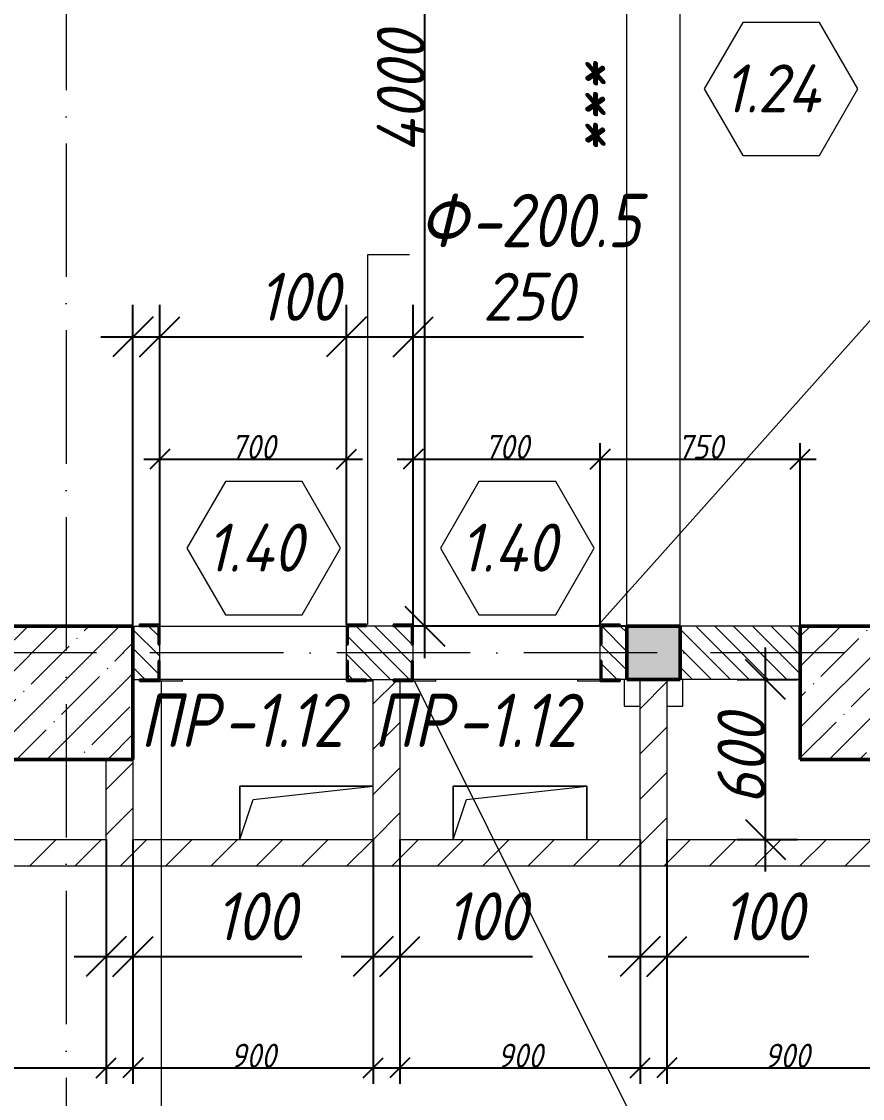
# Model space of a CAD drawing. Header units: millimetres. Extents: x -356862 to 418287, y 0 to 839748.
# Drawn here: x -148218 to -145068, y 606127 to 610162 of the extents above; entities that cross this region are included whole.
import ezdxf

# ---------------------------------------------------------------- set-up
doc = ezdxf.new("R2010")
doc.units = ezdxf.units.MM
for name, pattern in [('200_ШТРИХ__ш1_п0_6_', [160, 100, -60]), ('200_ШТРИХ__ш1_п0_6__2_', [160, 100, -60]), ('50_200_ШТРИХ_1Т_ш5_п1_п1_', [700, 500, -100, 0, -100])]:
    doc.linetypes.add(name, pattern=pattern)
for name, color, linetype, lineweight in [('0-1', 7, 'Continuous', 5), ('A-____-____-DIMS', 7, 'Continuous', 9), ('A-DOOR-____-IDEN', 7, 'Continuous', 9), ('A-DOOR-____-OTLN', 7, 'Continuous', 9), ('A-FLOR-____-OTLN', 7, 'Continuous', 9), ('A-GENM-____-IDEN', 7, 'Continuous', 9), ('A-GENM-____-MCUT', 7, 'Continuous', 25), ('A-GENM-____-OTLN', 7, 'Continuous', 9), ('A-GENM-____-OTLN-1', 7, 'Continuous', 25), ('S-COLS-____-MCUT', 7, 'Continuous', 50), ('S-COLS-____-OTLN', 7, 'Continuous', 9), ('S-GRID-____-OTLN-1', 7, '50_200_ШТРИХ_1Т_ш5_п1_п1_', 9)]:
    doc.layers.add(name, color=color, linetype=linetype, lineweight=lineweight)
for name, color, linetype, lineweight, true_color in [('A-DETL-____-MBND', 7, '200_ШТРИХ__ш1_п0_6_', 9, 0x000000), ('A-DETL-____-MBND-1', 7, '200_ШТРИХ__ш1_п0_6__2_', 9, 0x000000), ('A-DOOR-____-OTLN-1', 7, 'Continuous', 9, 0xffffff), ('A-GENM-____-OTLN-2', 7, 'Continuous', 9, 0xf3e072), ('A-WALL-____-MCUT-4', 7, 'Continuous', 13, 0x000000), ('A-WALL-____-MCUT-5', 7, 'Continuous', 13, 0x000000), ('A-WALL-____-PATT-3', 9, 'Continuous', 9, 0x808080), ('A-WALL-____-PATT-5', 7, 'Continuous', 9, 0x000000), ('A-WALL-FNSH-MCUT-2', 7, 'Continuous', 13, 0x000000), ('I-WALL-____-OTLN-1', 7, 'Continuous', 9, 0x000000), ('S-COLS-____-MCUT-1', 7, 'Continuous', 50, 0x000000), ('S-COLS-____-OTLN-1', 7, 'Continuous', 9, 0x000000)]:
    doc.layers.add(name, color=color, linetype=linetype, lineweight=lineweight, true_color=true_color)
doc.layers.get('0-1').off()
doc.styles.add('ISOCPEUR_I_10', font='isocpeui.ttf', dxfattribs={"width": 0.9, "height": 180})
doc.styles.add('ISOCPEUR_I_14', font='isocpeui.ttf', dxfattribs={"width": 0.9, "height": 180})
doc.styles.add('ISOCPEUR_I_2', font='isocpeui.ttf', dxfattribs={"width": 0.85, "height": 2.3})
doc.styles.add('ISOCPEUR_I_7', font='isocpeui.ttf', dxfattribs={"width": 0.9, "height": 90})
doc.dimstyles.new('ISO-1_8_0_9К_СРЕДНИЙ_Кладочные_2', dxfattribs={"dimscale": 304.8, "dimtxt": 89.638306, "dimasz": 0.246063, "dimexe": 0.19685, "dimexo": 0, "dimgap": 0, "dimtad": 1, "dimdec": 3, "dimrnd": 0.001, "dimdsep": 46, "dimtxsty": 'ISOCPEUR_I_7', "dimblk1": 'OBLIQUE', "dimblk2": 'OBLIQUE', "dimsah": 1, "dimcen": 0.09, "dimdle": 0.19685, "dimazin": 0, "dimtfac": 1, "dimtdec": 4, "dimtix": 1, "dimtmove": 1, "dimatfit": 3, "dimfxl": 1, "dimtvp": 1, "dimtolj": 1, "dimtzin": 0, "dimarcsym": 2})
doc.dimstyles.new('ISO-1_8_0_9К_СРЕДНИЙ_Кладочные_3', dxfattribs={"dimscale": 304.8, "dimtxt": 179.276612, "dimasz": 0.492126, "dimexe": 0.393701, "dimexo": 0, "dimgap": 0, "dimtad": 1, "dimdec": 3, "dimrnd": 0.001, "dimdsep": 46, "dimtxsty": 'ISOCPEUR_I_10', "dimblk1": 'OBLIQUE', "dimblk2": 'OBLIQUE', "dimsah": 1, "dimcen": 0.09, "dimdle": 0.393701, "dimazin": 0, "dimtfac": 1, "dimtdec": 4, "dimtix": 1, "dimtmove": 0, "dimatfit": 3, "dimfxl": 1, "dimtvp": 1, "dimtolj": 1, "dimtzin": 0, "dimarcsym": 2})
doc.dimstyles.new('ISO-1_8_0_9К_СРЕДНИЙ_Кладочные_8', dxfattribs={"dimscale": 304.8, "dimtxt": 179.276612, "dimasz": 0.492126, "dimexe": 0.393701, "dimexo": 0, "dimgap": 0, "dimtad": 1, "dimdec": 3, "dimrnd": 0.001, "dimdsep": 46, "dimtxsty": 'ISOCPEUR_I_14', "dimblk1": 'OBLIQUE', "dimblk2": 'OBLIQUE', "dimsah": 1, "dimcen": 0.09, "dimdle": 0.393701, "dimazin": 0, "dimtfac": 1, "dimtdec": 4, "dimtix": 1, "dimtmove": 0, "dimatfit": 3, "dimfxl": 1, "dimtvp": 1, "dimtolj": 1, "dimtzin": 0, "dimarcsym": 2})
pattern_1 = [(45, (-175000.74, 544716.51), (-84.85281, 84.85281), [])]

# ---------------------------------------------------------------- blocks, each defined once
blk = doc.blocks.new('Перемычка над витражем_2025_02_04_ifc-1-АР1_Кладочный план 1 этажа в осях 1-64_Ю-ЯЯ')
at = {"layer": 'A-DETL-____-MBND-1'}
for p, q in [((29040, 62981), (29040, 62881)), ((29260, 62881), (29260, 62981)), ((29040, 62881), (29100, 62881)), ((29200, 62881), (29260, 62881))]:
    blk.add_line(p, q, dxfattribs=at)
blk = doc.blocks.new('BSC_Колонна _Прямоугольная - 500х500-V26-АР1_Кладочный план 1 этажа в осях 1-64_Ю-ЯЯ')
at = {"layer": 'S-COLS-____-OTLN'}
h = blk.add_hatch(dxfattribs=at)
h.set_pattern_fill('FP_25', color=256, style=0, pattern_type=2)
h.set_pattern_definition([(45, (-26950, -62931.04), (-114.04925, 114.04925), []), (45, (-26835.95, -62931.04), (-114.04925, 114.04925), [201.613, -40.323, 3.353, -36.97])])
h.paths.add_polyline_path([(-250, -250), (250, -250), (250, 250), (-250, 250)], flags=0)
at = {"layer": 'S-COLS-____-MCUT'}
for p, q in [((250, 250), (-250, 250)), ((-250, 250), (-250, -250)), ((250, -250), (250, 250)), ((-250, -250), (250, -250))]:
    blk.add_line(p, q, dxfattribs=at)
blk = doc.blocks.new('BSC_Колонна _Прямоугольная - 500х500-V62-АР1_Кладочный план 1 этажа в осях 1-64_Ю-ЯЯ')
at = {"layer": 'S-COLS-____-OTLN'}
h = blk.add_hatch(dxfattribs=at)
h.set_pattern_fill('FP_62', color=256, style=0, pattern_type=2)
h.set_pattern_definition([(45, (-29950, -62931.04), (-114.04925, 114.04925), []), (45, (-29835.95, -62931.04), (-114.04925, 114.04925), [201.613, -40.323, 3.353, -36.97])])
h.paths.add_polyline_path([(-250, -250), (250, -250), (250, 250), (-250, 250)], flags=0)
at = {"layer": 'S-COLS-____-MCUT'}
for p, q in [((250, 250), (-250, 250)), ((-250, 250), (-250, -250)), ((250, -250), (250, 250)), ((-250, -250), (250, -250))]:
    blk.add_line(p, q, dxfattribs=at)
blk = doc.blocks.new('Фахверк_СКБ_Уголок - 200_4010_1-27904896-АР1_Кладочный план 1 этажа в осях 1-64_Ю-ЯЯ')
at = {"layer": 'A-GENM-____-MCUT'}
for p, q in [((200, 156), (125, 156)), ((125, 156), (125, 81)), ((131, 81), (131, 150)), ((131, 150), (200, 150)), ((200, 150), (200, 156)), ((125, 81), (131, 81)), ((131, 19), (125, 19)), ((125, 19), (125, -56)), ((131, -50), (131, 19)), ((125, -56), (200, -56)), ((200, -50), (131, -50)), ((200, -56), (200, -50))]:
    blk.add_line(p, q, dxfattribs=at)
blk = doc.blocks.new('Фахверк_СКБ_Уголок - 200_4010-27904286-АР1_Кладочный план 1 этажа в осях 1-64_Ю-ЯЯ')
at = {"layer": 'A-GENM-____-MCUT'}
for p, q in [((200, 156), (125, 156)), ((125, 156), (125, 81)), ((131, 81), (131, 150)), ((131, 150), (200, 150)), ((200, 150), (200, 156)), ((125, 81), (131, 81)), ((131, 19), (125, 19)), ((125, 19), (125, -56)), ((131, -50), (131, 19)), ((125, -56), (200, -56)), ((200, -50), (131, -50)), ((200, -56), (200, -50))]:
    blk.add_line(p, q, dxfattribs=at)
blk = doc.blocks.new('Фахверк_Влож_Полоса нижняя - Полоса_Фахверка-28912645-АР1_Кладочный план 1 этажа в осях 1-64_Ю-ЯЯ')
at = {"layer": 'A-DETL-____-MBND'}
for q in [(75, -50), (160, -44)]:
    blk.add_line((160, -50), q, dxfattribs=at)
blk = doc.blocks.new('Фахверк_Влож_Полоса нижняя - Полоса_Фахверка-28907683-АР1_Кладочный план 1 этажа в осях 1-64_Ю-ЯЯ')
at = {"layer": 'A-DETL-____-MBND'}
blk.add_line((100, -50), (75, -50), dxfattribs=at)
blk = doc.blocks.new('AR_Отверстие прямоугольное _в плите_ - AR_Отверстие прямоугольное _в плите_-30229432-АР1_Кладочный план 1 этажа в осях 1-64_Ю-ЯЯ')
at = {"layer": 'A-GENM-____-OTLN'}
for p, q in [((250, 100), (-250, 100)), ((-250, 100), (-250, -100)), ((-200, 50), (250, 100)), ((-250, -100), (-200, 50))]:
    blk.add_line(p, q, dxfattribs=at)
blk = doc.blocks.new('AR_Отверстие прямоугольное _в плите_ - AR_Отверстие прямоугольное _в плите_-V187-АР1_Кладочный план 1 этажа в осях 1-64_Ю-ЯЯ')
at = {"layer": 'A-GENM-____-OTLN'}
for p, q in [((250, 100), (-250, 100)), ((-250, 100), (-250, -100)), ((-200, 50), (250, 100)), ((250, -100), (250, 100)), ((-250, -100), (-200, 50))]:
    blk.add_line(p, q, dxfattribs=at)
blk = doc.blocks.new('BSC_Колонна _Прямоугольная1 - 200х200 _металл_-35201515-АР1_Кладочный план 1 этажа в осях 1-64_Ю-ЯЯ')
at = {"layer": 'S-COLS-____-OTLN-1'}
blk.add_hatch(color=256, dxfattribs=at).paths.add_polyline_path([(100, 100), (-100, 100), (-100, -100), (100, -100)], flags=0)
at = {"layer": 'S-COLS-____-MCUT-1'}
for p, q in [((100, 100), (-100, 100)), ((-100, 100), (-100, -100)), ((100, -100), (100, 100)), ((-100, -100), (100, -100))]:
    blk.add_line(p, q, dxfattribs=at)
blk = doc.blocks.new('Фахверк_Влож_Полоса нижняя - Полоса_Фахверка-V184-АР1_Кладочный план 1 этажа в осях 1-64_Ю-ЯЯ')
at = {"layer": 'A-DETL-____-MBND'}
for p in [(75, 50), (160, 44)]:
    blk.add_line(p, (160, 50), dxfattribs=at)
blk = doc.blocks.new('Проем_Дверь_Прямоугольный - 4000х2800h_витражные проемы-35291955-АР1_Кладочный план 1 этажа в осях 1-64_Ю-ЯЯ')
at = {"layer": 'A-DOOR-____-OTLN-1'}
for p, q in [((2000, 100), (-2000, 100)), ((2000, -100), (-2000, -100))]:
    blk.add_line(p, q, dxfattribs=at)
blk = doc.blocks.new('_Oblique')
at = {"color": 0, "linetype": 'ByBlock', "lineweight": -2}
blk.add_line((-0.5, -0.5), (0.5, 0.5), dxfattribs=at)
blk = doc.blocks.new('*D12209')
at = {"layer": 'A-____-____-DIMS', "color": 0, "lineweight": -2, "transparency": 16777216}
for p, q in [((-147800.7, 607897.6), (-147800.7, 609101.2)), ((-147700.7, 607903.6), (-147700.7, 609101.2)), ((-147920.7, 608981.2), (-147700.7, 608981.2)), ((-147700.7, 608981.2), (-147006.6, 608981.2))]:
    blk.add_line(p, q, dxfattribs=at)
at = {"layer": 'Defpoints', "color": 0, "transparency": 16777216}
for p in [(-147700.7, 608981.2), (-147800.7, 607897.6), (-147700.7, 607903.6)]:
    blk.add_point(p, dxfattribs=at)
at = {"layer": 'A-____-____-DIMS', "color": 0, "lineweight": -2, "transparency": 16777216, "xscale": 150, "yscale": 150, "zscale": 150, "rotation": 180}
blk.add_blockref('_Oblique', (-147800.7, 608981.2), dxfattribs=at)
at = {"layer": 'A-____-____-DIMS', "color": 0, "lineweight": -2, "transparency": 16777216, "xscale": 150, "yscale": 150, "zscale": 150}
blk.add_blockref('_Oblique', (-147700.7, 608981.2), dxfattribs=at)
at = {"layer": 'A-____-____-DIMS', "color": 0, "transparency": 16777216, "insert": (-147331, 609221.2), "char_height": 180, "width": 368.207, "attachment_point": 1, "line_spacing_factor": 1.149209, "style": 'ISOCPEUR_I_10'}
blk.add_mtext('\\A1;100', dxfattribs=at)
blk = doc.blocks.new('*D12210')
at = {"layer": 'A-____-____-DIMS', "color": 0, "lineweight": -2, "transparency": 16777216}
for p, q in [((-147700.7, 607903.6), (-147700.7, 608583.2)), ((-147000.7, 607903.6), (-147000.7, 608583.2)), ((-147760.7, 608523.2), (-146940.7, 608523.2))]:
    blk.add_line(p, q, dxfattribs=at)
at = {"layer": 'Defpoints', "color": 0, "transparency": 16777216}
for p in [(-147000.7, 608523.2), (-147700.7, 607903.6), (-147000.7, 607903.6)]:
    blk.add_point(p, dxfattribs=at)
at = {"layer": 'A-____-____-DIMS', "color": 0, "lineweight": -2, "transparency": 16777216, "xscale": 75, "yscale": 75, "zscale": 75, "rotation": 180}
blk.add_blockref('_Oblique', (-147700.7, 608523.2), dxfattribs=at)
at = {"layer": 'A-____-____-DIMS', "color": 0, "lineweight": -2, "transparency": 16777216, "xscale": 75, "yscale": 75, "zscale": 75}
blk.add_blockref('_Oblique', (-147000.7, 608523.2), dxfattribs=at)
at = {"layer": 'A-____-____-DIMS', "color": 0, "transparency": 16777216, "insert": (-147350.7, 608568.8), "char_height": 90, "width": 409.578, "attachment_point": 5, "style": 'ISOCPEUR_I_7'}
blk.add_mtext('\\A1;700', dxfattribs=at)
blk = doc.blocks.new('*D12211')
at = {"layer": 'A-____-____-DIMS', "color": 0, "lineweight": -2, "transparency": 16777216}
for p, q in [((-147000.7, 607903.6), (-147000.7, 609101.2)), ((-146750.7, 607903.6), (-146750.7, 609101.2)), ((-147120.7, 608981.2), (-146750.7, 608981.2)), ((-146750.7, 608981.2), (-146113.1, 608981.2))]:
    blk.add_line(p, q, dxfattribs=at)
at = {"layer": 'Defpoints', "color": 0, "transparency": 16777216}
for p in [(-146750.7, 608981.2), (-147000.7, 607903.6), (-146750.7, 607903.6)]:
    blk.add_point(p, dxfattribs=at)
at = {"layer": 'A-____-____-DIMS', "color": 0, "lineweight": -2, "transparency": 16777216, "xscale": 150, "yscale": 150, "zscale": 150, "rotation": 180}
blk.add_blockref('_Oblique', (-147000.7, 608981.2), dxfattribs=at)
at = {"layer": 'A-____-____-DIMS', "color": 0, "lineweight": -2, "transparency": 16777216, "xscale": 150, "yscale": 150, "zscale": 150}
blk.add_blockref('_Oblique', (-146750.7, 608981.2), dxfattribs=at)
at = {"layer": 'A-____-____-DIMS', "color": 0, "transparency": 16777216, "insert": (-146490, 609221.2), "char_height": 180, "width": 409.578, "attachment_point": 1, "line_spacing_factor": 1.149209, "style": 'ISOCPEUR_I_10'}
blk.add_mtext('\\A1;250', dxfattribs=at)
blk = doc.blocks.new('*D12212')
at = {"layer": 'A-____-____-DIMS', "color": 0, "lineweight": -2, "transparency": 16777216}
for p, q in [((-146750.7, 607903.6), (-146750.7, 608583.2)), ((-146050.7, 607906.6), (-146050.7, 608583.2)), ((-146810.7, 608523.2), (-145990.7, 608523.2))]:
    blk.add_line(p, q, dxfattribs=at)
at = {"layer": 'Defpoints', "color": 0, "transparency": 16777216}
for p in [(-146050.7, 608523.2), (-146050.7, 607906.6), (-146750.7, 607903.6)]:
    blk.add_point(p, dxfattribs=at)
at = {"layer": 'A-____-____-DIMS', "color": 0, "lineweight": -2, "transparency": 16777216, "xscale": 75, "yscale": 75, "zscale": 75, "rotation": 180}
blk.add_blockref('_Oblique', (-146750.7, 608523.2), dxfattribs=at)
at = {"layer": 'A-____-____-DIMS', "color": 0, "lineweight": -2, "transparency": 16777216, "xscale": 75, "yscale": 75, "zscale": 75}
blk.add_blockref('_Oblique', (-146050.7, 608523.2), dxfattribs=at)
at = {"layer": 'A-____-____-DIMS', "color": 0, "transparency": 16777216, "insert": (-146400.7, 608568.8), "char_height": 90, "width": 409.578, "attachment_point": 5, "style": 'ISOCPEUR_I_7'}
blk.add_mtext('\\A1;700', dxfattribs=at)
blk = doc.blocks.new('*D12213')
at = {"layer": 'A-____-____-DIMS', "color": 0, "lineweight": -2, "transparency": 16777216}
for p, q in [((-146050.7, 607906.6), (-146050.7, 608583.2)), ((-145300.7, 607897.6), (-145300.7, 608583.2)), ((-146110.7, 608523.2), (-145240.7, 608523.2))]:
    blk.add_line(p, q, dxfattribs=at)
at = {"layer": 'Defpoints', "color": 0, "transparency": 16777216}
for p in [(-145300.7, 608523.2), (-146050.7, 607906.6), (-145300.7, 607897.6)]:
    blk.add_point(p, dxfattribs=at)
at = {"layer": 'A-____-____-DIMS', "color": 0, "lineweight": -2, "transparency": 16777216, "xscale": 75, "yscale": 75, "zscale": 75, "rotation": 180}
blk.add_blockref('_Oblique', (-146050.7, 608523.2), dxfattribs=at)
at = {"layer": 'A-____-____-DIMS', "color": 0, "lineweight": -2, "transparency": 16777216, "xscale": 75, "yscale": 75, "zscale": 75}
blk.add_blockref('_Oblique', (-145300.7, 608523.2), dxfattribs=at)
at = {"layer": 'A-____-____-DIMS', "color": 0, "transparency": 16777216, "insert": (-145675.7, 608568.8), "char_height": 90, "width": 409.578, "attachment_point": 5, "style": 'ISOCPEUR_I_7'}
blk.add_mtext('\\A1;750', dxfattribs=at)
blk = doc.blocks.new('*D12380')
at = {"layer": 'A-____-____-DIMS', "color": 0, "lineweight": -2, "transparency": 16777216}
for p, q in [((-149150.7, 607097.6), (-149150.7, 606182.7)), ((-147900.7, 607097.6), (-147900.7, 606182.7)), ((-149210.7, 606242.7), (-147840.7, 606242.7))]:
    blk.add_line(p, q, dxfattribs=at)
at = {"layer": 'Defpoints', "color": 0, "transparency": 16777216}
for p in [(-149150.7, 607097.6), (-147900.7, 607097.6), (-147900.7, 606242.7)]:
    blk.add_point(p, dxfattribs=at)
at = {"layer": 'A-____-____-DIMS', "color": 0, "lineweight": -2, "transparency": 16777216, "xscale": 75, "yscale": 75, "zscale": 75, "rotation": 180}
blk.add_blockref('_Oblique', (-149150.7, 606242.7), dxfattribs=at)
at = {"layer": 'A-____-____-DIMS', "color": 0, "lineweight": -2, "transparency": 16777216, "xscale": 75, "yscale": 75, "zscale": 75}
blk.add_blockref('_Oblique', (-147900.7, 606242.7), dxfattribs=at)
at = {"layer": 'A-____-____-DIMS', "color": 0, "transparency": 16777216, "insert": (-148525.7, 606287.7), "char_height": 90, "width": 504.733, "attachment_point": 5, "style": 'ISOCPEUR_I_7'}
blk.add_mtext('\\A1;1250', dxfattribs=at)
blk = doc.blocks.new('*D12381')
at = {"layer": 'A-____-____-DIMS', "color": 0, "lineweight": -2, "transparency": 16777216}
for p, q in [((-147900.7, 607097.6), (-147900.7, 606539.8)), ((-147800.7, 607097.6), (-147800.7, 606539.8)), ((-148020.7, 606659.8), (-147800.7, 606659.8)), ((-147800.7, 606659.8), (-147168.3, 606659.8))]:
    blk.add_line(p, q, dxfattribs=at)
at = {"layer": 'Defpoints', "color": 0, "transparency": 16777216}
for p in [(-147900.7, 607097.6), (-147800.7, 607097.6), (-147800.7, 606659.8)]:
    blk.add_point(p, dxfattribs=at)
at = {"layer": 'A-____-____-DIMS', "color": 0, "lineweight": -2, "transparency": 16777216, "xscale": 150, "yscale": 150, "zscale": 150, "rotation": 180}
blk.add_blockref('_Oblique', (-147900.7, 606659.8), dxfattribs=at)
at = {"layer": 'A-____-____-DIMS', "color": 0, "lineweight": -2, "transparency": 16777216, "xscale": 150, "yscale": 150, "zscale": 150}
blk.add_blockref('_Oblique', (-147800.7, 606659.8), dxfattribs=at)
at = {"layer": 'A-____-____-DIMS', "color": 0, "transparency": 16777216, "insert": (-147492.7, 606899.8), "char_height": 180, "width": 368.207, "attachment_point": 1, "line_spacing_factor": 1.149209, "style": 'ISOCPEUR_I_10'}
blk.add_mtext('\\A1;100', dxfattribs=at)
blk = doc.blocks.new('*D12382')
at = {"layer": 'A-____-____-DIMS', "color": 0, "lineweight": -2, "transparency": 16777216}
for p, q in [((-147800.7, 607097.6), (-147800.7, 606182.7)), ((-146900.7, 607097.6), (-146900.7, 606182.7)), ((-147860.7, 606242.7), (-146840.7, 606242.7))]:
    blk.add_line(p, q, dxfattribs=at)
at = {"layer": 'Defpoints', "color": 0, "transparency": 16777216}
for p in [(-147800.7, 607097.6), (-146900.7, 607097.6), (-146900.7, 606242.7)]:
    blk.add_point(p, dxfattribs=at)
at = {"layer": 'A-____-____-DIMS', "color": 0, "lineweight": -2, "transparency": 16777216, "xscale": 75, "yscale": 75, "zscale": 75, "rotation": 180}
blk.add_blockref('_Oblique', (-147800.7, 606242.7), dxfattribs=at)
at = {"layer": 'A-____-____-DIMS', "color": 0, "lineweight": -2, "transparency": 16777216, "xscale": 75, "yscale": 75, "zscale": 75}
blk.add_blockref('_Oblique', (-146900.7, 606242.7), dxfattribs=at)
at = {"layer": 'A-____-____-DIMS', "color": 0, "transparency": 16777216, "insert": (-147350.7, 606287.7), "char_height": 90, "width": 409.578, "attachment_point": 5, "style": 'ISOCPEUR_I_7'}
blk.add_mtext('\\A1;900', dxfattribs=at)
blk = doc.blocks.new('*D12383')
at = {"layer": 'A-____-____-DIMS', "color": 0, "lineweight": -2, "transparency": 16777216}
for p, q in [((-146900.7, 607097.6), (-146900.7, 606539.8)), ((-146800.7, 607097.6), (-146800.7, 606539.8)), ((-147020.7, 606659.8), (-146800.7, 606659.8)), ((-146800.7, 606659.8), (-146303.8, 606659.8))]:
    blk.add_line(p, q, dxfattribs=at)
at = {"layer": 'Defpoints', "color": 0, "transparency": 16777216}
for p in [(-146900.7, 607097.6), (-146800.7, 607097.6), (-146800.7, 606659.8)]:
    blk.add_point(p, dxfattribs=at)
at = {"layer": 'A-____-____-DIMS', "color": 0, "lineweight": -2, "transparency": 16777216, "xscale": 150, "yscale": 150, "zscale": 150, "rotation": 180}
blk.add_blockref('_Oblique', (-146900.7, 606659.8), dxfattribs=at)
at = {"layer": 'A-____-____-DIMS', "color": 0, "lineweight": -2, "transparency": 16777216, "xscale": 150, "yscale": 150, "zscale": 150}
blk.add_blockref('_Oblique', (-146800.7, 606659.8), dxfattribs=at)
at = {"layer": 'A-____-____-DIMS', "color": 0, "transparency": 16777216, "insert": (-146628.2, 606899.8), "char_height": 180, "width": 368.207, "attachment_point": 1, "line_spacing_factor": 1.149209, "style": 'ISOCPEUR_I_10'}
blk.add_mtext('\\A1;100', dxfattribs=at)
blk = doc.blocks.new('*D12384')
at = {"layer": 'A-____-____-DIMS', "color": 0, "lineweight": -2, "transparency": 16777216}
for p, q in [((-146800.7, 607097.6), (-146800.7, 606182.7)), ((-145900.7, 607097.6), (-145900.7, 606182.7)), ((-146860.7, 606242.7), (-145840.7, 606242.7))]:
    blk.add_line(p, q, dxfattribs=at)
at = {"layer": 'Defpoints', "color": 0, "transparency": 16777216}
for p in [(-146800.7, 607097.6), (-145900.7, 607097.6), (-145900.7, 606242.7)]:
    blk.add_point(p, dxfattribs=at)
at = {"layer": 'A-____-____-DIMS', "color": 0, "lineweight": -2, "transparency": 16777216, "xscale": 75, "yscale": 75, "zscale": 75, "rotation": 180}
blk.add_blockref('_Oblique', (-146800.7, 606242.7), dxfattribs=at)
at = {"layer": 'A-____-____-DIMS', "color": 0, "lineweight": -2, "transparency": 16777216, "xscale": 75, "yscale": 75, "zscale": 75}
blk.add_blockref('_Oblique', (-145900.7, 606242.7), dxfattribs=at)
at = {"layer": 'A-____-____-DIMS', "color": 0, "transparency": 16777216, "insert": (-146350.7, 606287.7), "char_height": 90, "width": 409.578, "attachment_point": 5, "style": 'ISOCPEUR_I_7'}
blk.add_mtext('\\A1;900', dxfattribs=at)
blk = doc.blocks.new('*D12385')
at = {"layer": 'A-____-____-DIMS', "color": 0, "lineweight": -2, "transparency": 16777216}
for p, q in [((-145900.7, 607097.6), (-145900.7, 606539.8)), ((-145800.7, 607097.6), (-145800.7, 606539.8)), ((-146020.7, 606659.8), (-145800.7, 606659.8)), ((-145800.7, 606659.8), (-145268.5, 606659.8))]:
    blk.add_line(p, q, dxfattribs=at)
at = {"layer": 'Defpoints', "color": 0, "transparency": 16777216}
for p in [(-145900.7, 607097.6), (-145800.7, 607097.6), (-145800.7, 606659.8)]:
    blk.add_point(p, dxfattribs=at)
at = {"layer": 'A-____-____-DIMS', "color": 0, "lineweight": -2, "transparency": 16777216, "xscale": 150, "yscale": 150, "zscale": 150, "rotation": 180}
blk.add_blockref('_Oblique', (-145900.7, 606659.8), dxfattribs=at)
at = {"layer": 'A-____-____-DIMS', "color": 0, "lineweight": -2, "transparency": 16777216, "xscale": 150, "yscale": 150, "zscale": 150}
blk.add_blockref('_Oblique', (-145800.7, 606659.8), dxfattribs=at)
at = {"layer": 'A-____-____-DIMS', "color": 0, "transparency": 16777216, "insert": (-145592.9, 606899.8), "char_height": 180, "width": 368.207, "attachment_point": 1, "line_spacing_factor": 1.149209, "style": 'ISOCPEUR_I_10'}
blk.add_mtext('\\A1;100', dxfattribs=at)
blk = doc.blocks.new('*D12386')
at = {"layer": 'A-____-____-DIMS', "color": 0, "lineweight": -2, "transparency": 16777216}
for p, q in [((-145800.7, 607097.6), (-145800.7, 606182.7)), ((-144900.7, 607097.6), (-144900.7, 606182.7)), ((-145860.7, 606242.7), (-144840.7, 606242.7))]:
    blk.add_line(p, q, dxfattribs=at)
at = {"layer": 'Defpoints', "color": 0, "transparency": 16777216}
for p in [(-145800.7, 607097.6), (-144900.7, 607097.6), (-144900.7, 606242.7)]:
    blk.add_point(p, dxfattribs=at)
at = {"layer": 'A-____-____-DIMS', "color": 0, "lineweight": -2, "transparency": 16777216, "xscale": 75, "yscale": 75, "zscale": 75, "rotation": 180}
blk.add_blockref('_Oblique', (-145800.7, 606242.7), dxfattribs=at)
at = {"layer": 'A-____-____-DIMS', "color": 0, "lineweight": -2, "transparency": 16777216, "xscale": 75, "yscale": 75, "zscale": 75}
blk.add_blockref('_Oblique', (-144900.7, 606242.7), dxfattribs=at)
at = {"layer": 'A-____-____-DIMS', "color": 0, "transparency": 16777216, "insert": (-145350.7, 606287.7), "char_height": 90, "width": 409.578, "attachment_point": 5, "style": 'ISOCPEUR_I_7'}
blk.add_mtext('\\A1;900', dxfattribs=at)
blk = doc.blocks.new('Марка проема - марка проема-27336095-АР1_Кладочный план 1 этажа в осях 1-64_Ю-ЯЯ')
at = {"layer": 'A-DOOR-____-IDEN'}
for p, q in [((-1.439, 0.159), (-2.877, -2.333)), ((1.439, 0.159), (-1.439, 0.159)), ((2.877, -2.333), (1.439, 0.159)), ((-2.877, -2.333), (-1.439, -4.825)), ((1.439, -4.825), (2.877, -2.333)), ((-1.439, -4.825), (1.439, -4.825))]:
    blk.add_line(p, q, dxfattribs=at)
blk = doc.blocks.new('*D13196')
at = {"layer": 'A-____-____-DIMS', "color": 0, "lineweight": -2, "transparency": 16777216}
for p, q in [((-145431.2, 606977.6), (-145431.2, 607817.6)), ((-145537.3, 607697.6), (-145311.2, 607697.6)), ((-145537.3, 607097.6), (-145311.2, 607097.6))]:
    blk.add_line(p, q, dxfattribs=at)
at = {"layer": 'Defpoints', "color": 0, "transparency": 16777216}
for p in [(-145537.3, 607697.6), (-145431.2, 607697.6), (-145537.3, 607097.6)]:
    blk.add_point(p, dxfattribs=at)
at = {"layer": 'A-____-____-DIMS', "color": 0, "lineweight": -2, "transparency": 16777216, "xscale": 150, "yscale": 150, "zscale": 150}
for p, rotation in [((-145431.2, 607697.6), 90), ((-145431.2, 607097.6), 270)]:
    blk.add_blockref('_Oblique', p, dxfattribs=dict(at, rotation=rotation))
at = {"layer": 'A-____-____-DIMS', "color": 0, "transparency": 16777216, "insert": (-145521.2, 607397.6), "char_height": 180, "width": 409.578, "attachment_point": 5, "rotation": 90, "style": 'ISOCPEUR_I_14'}
blk.add_mtext('\\A1;600', dxfattribs=at)
blk = doc.blocks.new('*D13208')
at = {"layer": 'A-____-____-DIMS', "color": 0, "lineweight": -2, "transparency": 16777216}
for p, q in [((-146707.1, 607777.6), (-146707.1, 612017.6)), ((-146350.7, 611897.6), (-146827.1, 611897.6)), ((-145950.7, 607897.6), (-146827.1, 607897.6))]:
    blk.add_line(p, q, dxfattribs=at)
at = {"layer": 'Defpoints', "color": 0, "transparency": 16777216}
for p in [(-146707.1, 611897.6), (-146350.7, 611897.6), (-145950.7, 607897.6)]:
    blk.add_point(p, dxfattribs=at)
at = {"layer": 'A-____-____-DIMS', "color": 0, "lineweight": -2, "transparency": 16777216, "xscale": 150, "yscale": 150, "zscale": 150}
for p, rotation in [((-146707.1, 611897.6), 90), ((-146707.1, 607897.6), 270)]:
    blk.add_blockref('_Oblique', p, dxfattribs=dict(at, rotation=rotation))
at = {"layer": 'A-____-____-DIMS', "color": 0, "transparency": 16777216, "insert": (-146797.1, 609897.6), "char_height": 180, "width": 562.653, "attachment_point": 5, "rotation": 90, "style": 'ISOCPEUR_I_14'}
blk.add_mtext('\\A1;4000', dxfattribs=at)

msp = doc.modelspace()

# ---------------------------------------------------------------- hatches: boundary and pattern name
at = {"layer": 'A-WALL-____-PATT-3'}
h = msp.add_hatch(dxfattribs=at)
h.set_pattern_fill('FP_6', color=256, style=0, pattern_type=2)
h.set_pattern_definition([(135, (-175000.736, 544716.51), (-35.35534, -35.35534), [])])
h.paths.add_polyline_path([(-147706.7357, 607697.5526), (-147706.7357, 607766.5526), (-147700.7357, 607766.5526), (-147700.7357, 607828.5526), (-147706.7357, 607828.5526), (-147706.7357, 607897.5526), (-147800.7357, 607897.5526), (-147800.7357, 607697.5526), (-147775.7357, 607697.5526)], flags=0)
h.paths.add_polyline_path([(-146994.7357, 607697.5526), (-146756.7357, 607697.5526), (-146756.7357, 607766.5526), (-146750.7357, 607766.5526), (-146750.7357, 607828.5526), (-146756.7357, 607828.5526), (-146756.7357, 607897.5526), (-146994.7357, 607897.5526), (-146994.7357, 607828.5526), (-147000.7357, 607828.5526), (-147000.7357, 607766.5526), (-146994.7357, 607766.5526)], flags=0)
h.paths.add_polyline_path([(-146044.7357, 607697.5526), (-145950.7357, 607697.5526), (-145950.7357, 607897.5526), (-146044.7357, 607897.5526), (-146044.7357, 607828.5526), (-146050.7357, 607828.5526), (-146050.7357, 607766.5526), (-146044.7357, 607766.5526)], flags=0)
h.paths.add_polyline_path([(-145300.7357, 607697.5526), (-145300.7357, 607897.5526), (-145750.7357, 607897.5526), (-145750.7357, 607697.5526)], flags=0)
at = {"layer": 'A-WALL-____-PATT-5'}
h = msp.add_hatch(dxfattribs=at)
h.set_pattern_fill('FP_4', color=256, style=0, pattern_type=2)
h.set_pattern_definition(pattern_1)
h.paths.add_polyline_path([(-146825.7357, 607097.5526), (-146800.7357, 607097.5526), (-146800.7357, 607691.5526), (-146825.7357, 607691.5526), (-146825.7357, 607697.5526), (-146900.7357, 607697.5526), (-146900.7357, 607097.5526)], flags=0)
h = msp.add_hatch(dxfattribs=at)
h.set_pattern_fill('FP_4', color=256, style=0, pattern_type=2)
h.set_pattern_definition(pattern_1)
h.paths.add_polyline_path([(-145800.7357, 607097.5526), (-145800.7357, 607697.5526), (-145900.7357, 607697.5526), (-145900.7357, 607097.5526)], flags=0)
h = msp.add_hatch(dxfattribs=at)
h.set_pattern_fill('FP_4', color=256, style=0, pattern_type=2)
h.set_pattern_definition(pattern_1)
h.paths.add_polyline_path([(-147900.7357, 607097.5526), (-147800.7357, 607097.5526), (-147800.7357, 607397.5526), (-147900.7357, 607397.5526)], flags=0)
h = msp.add_hatch(dxfattribs=at)
h.set_pattern_fill('FP_4', color=256, style=0, pattern_type=2)
h.set_pattern_definition(pattern_1)
h.paths.add_polyline_path([(-150120.7357, 606997.5526), (-144800.7357, 606997.5526), (-144800.7357, 607097.5526), (-150120.7357, 607097.5526)], flags=0)

# ---------------------------------------------------------------- linework, layer by layer
at = {"layer": 'A-FLOR-____-OTLN'}
for p, q in [((-145950.7357, 607897.5526), (-145950.7357, 611897.5526)), ((-147400.7357, 607297.5526), (-146900.7357, 607297.5526)), ((-147400.7357, 607097.5526), (-147400.7357, 607297.5526)), ((-146600.7357, 607297.5526), (-146100.7357, 607297.5526)), ((-146600.7357, 607097.5526), (-146600.7357, 607297.5526)), ((-146100.7357, 607297.5526), (-146100.7357, 607097.5526))]:
    msp.add_line(p, q, dxfattribs=at)
at = {"layer": 'A-GENM-____-IDEN'}
for p, q in [((-146920.7357, 609289.8603), (-146764.6712, 609289.8603)), ((-146920.7357, 607903.5526), (-146920.7357, 609289.8603)), ((-146055.7357, 607903.5526), (-144921.1669, 609174.7009)), ((-147695.7357, 607691.5526), (-147695.7357, 605843.7817)), ((-146745.7357, 607691.5526), (-145816.2243, 605826.9532))]:
    msp.add_line(p, q, dxfattribs=at)
at = {"layer": 'A-WALL-____-MCUT-4'}
for p, q in [((-147800.7357, 607897.5526), (-147775.7357, 607897.5526)), ((-146825.7357, 607897.5526), (-146925.7357, 607897.5526)), ((-145950.7357, 607897.5526), (-145975.7357, 607897.5526)), ((-145300.7357, 607897.5526), (-145750.7357, 607897.5526)), ((-147700.7357, 607766.5526), (-147700.7357, 607828.5526)), ((-147000.7357, 607766.5526), (-147000.7357, 607828.5526)), ((-146750.7357, 607766.5526), (-146750.7357, 607828.5526)), ((-146050.7357, 607766.5526), (-146050.7357, 607828.5526)), ((-147800.7357, 607697.5526), (-147775.7357, 607697.5526)), ((-145950.7357, 607697.5526), (-145975.7357, 607697.5526)), ((-145300.7357, 607697.5526), (-145750.7357, 607697.5526))]:
    msp.add_line(p, q, dxfattribs=at)
at = {"layer": 'A-WALL-____-MCUT-5'}
msp.add_line((-146925.7357, 607697.5526), (-146825.7357, 607697.5526), dxfattribs=at)
at = {"layer": 'A-WALL-FNSH-MCUT-2'}
for p, q in [((-146900.7357, 607097.5526), (-146900.7357, 607697.5526)), ((-146800.7357, 607691.5526), (-146800.7357, 607097.5526)), ((-145900.7357, 607097.5526), (-145900.7357, 607697.5526)), ((-145800.7357, 607697.5526), (-145800.7357, 607097.5526)), ((-147900.7357, 607097.5526), (-147900.7357, 607397.5526)), ((-147800.7357, 607397.5526), (-147800.7357, 607097.5526)), ((-149150.7357, 607097.5526), (-147900.7357, 607097.5526)), ((-147800.7357, 607097.5526), (-146900.7357, 607097.5526)), ((-146800.7357, 607097.5526), (-145900.7357, 607097.5526)), ((-145800.7357, 607097.5526), (-144900.7357, 607097.5526)), ((-144800.7357, 606997.5526), (-150320.7357, 606997.5526))]:
    msp.add_line(p, q, dxfattribs=at)
at = {"layer": 'I-WALL-____-OTLN-1'}
for p, q in [((-147700.7357, 607897.5526), (-147000.7357, 607897.5526)), ((-146750.7357, 607897.5526), (-146050.7357, 607897.5526)), ((-147000.7357, 607697.5526), (-147700.7357, 607697.5526)), ((-146050.7357, 607697.5526), (-146750.7357, 607697.5526))]:
    msp.add_line(p, q, dxfattribs=at)
at = {"layer": 'S-GRID-____-OTLN-1'}
for p, q in [((-148050.7357, 635609.362), (-148050.7357, 597608.0984)), ((-70926.3291, 607797.5526), (-179669.5059, 607797.5526))]:
    msp.add_line(p, q, dxfattribs=at)

# ---------------------------------------------------------------- block references
at = {"layer": '0-1'}
msp.add_blockref('Перемычка над витражем_2025_02_04_ifc-1-АР1_Кладочный план 1 этажа в осях 1-64_Ю-ЯЯ', (-175000.7357, 544716.5106), dxfattribs=at)
at = {"layer": 'A-DOOR-____-IDEN', "xscale": 99.99999999999993, "yscale": 99.99999999999993, "zscale": 99.99999999999993}
for p in [(-145372.7416, 610143.0954), (-147310.7357, 608422.5526), (-146360.7357, 608422.5526)]:
    msp.add_blockref('Марка проема - марка проема-27336095-АР1_Кладочный план 1 этажа в осях 1-64_Ю-ЯЯ', p, dxfattribs=at)
at = {"layer": 'A-DOOR-____-OTLN', "rotation": 269.9999999999999}
msp.add_blockref('Проем_Дверь_Прямоугольный - 4000х2800h_витражные проемы-35291955-АР1_Кладочный план 1 этажа в осях 1-64_Ю-ЯЯ', (-145850.7357, 609897.5526), dxfattribs=at)
at = {"layer": 'A-GENM-____-OTLN'}
for name, p in [('AR_Отверстие прямоугольное _в плите_ - AR_Отверстие прямоугольное _в плите_-30229432-АР1_Кладочный план 1 этажа в осях 1-64_Ю-ЯЯ', (-147150.7357, 607197.5526)), ('AR_Отверстие прямоугольное _в плите_ - AR_Отверстие прямоугольное _в плите_-V187-АР1_Кладочный план 1 этажа в осях 1-64_Ю-ЯЯ', (-146350.7357, 607197.5526))]:
    msp.add_blockref(name, p, dxfattribs=at)
at = {"layer": 'A-GENM-____-OTLN-1', "rotation": 180}
for p in [(-147575.7357, 607847.5526), (-146625.7357, 607847.5526)]:
    msp.add_blockref('Фахверк_СКБ_Уголок - 200_4010_1-27904896-АР1_Кладочный план 1 этажа в осях 1-64_Ю-ЯЯ', p, dxfattribs=at)
at = {"layer": 'A-GENM-____-OTLN-1'}
for name, p in [('Фахверк_СКБ_Уголок - 200_4010-27904286-АР1_Кладочный план 1 этажа в осях 1-64_Ю-ЯЯ', (-147125.7357, 607747.5526)), ('Фахверк_СКБ_Уголок - 200_4010_1-27904896-АР1_Кладочный план 1 этажа в осях 1-64_Ю-ЯЯ', (-146175.7357, 607747.5526))]:
    msp.add_blockref(name, p, dxfattribs=at)
at = {"layer": 'A-GENM-____-OTLN-2'}
for name, p in [('Фахверк_Влож_Полоса нижняя - Полоса_Фахверка-28912645-АР1_Кладочный план 1 этажа в осях 1-64_Ю-ЯЯ', (-147775.7357, 607741.5526)), ('Фахверк_Влож_Полоса нижняя - Полоса_Фахверка-28907683-АР1_Кладочный план 1 этажа в осях 1-64_Ю-ЯЯ', (-147000.7357, 607741.5526)), ('Фахверк_Влож_Полоса нижняя - Полоса_Фахверка-28912645-АР1_Кладочный план 1 этажа в осях 1-64_Ю-ЯЯ', (-146825.7357, 607741.5526))]:
    msp.add_blockref(name, p, dxfattribs=at)
at = {"layer": 'A-GENM-____-OTLN-2', "rotation": 180}
msp.add_blockref('Фахверк_Влож_Полоса нижняя - Полоса_Фахверка-V184-АР1_Кладочный план 1 этажа в осях 1-64_Ю-ЯЯ', (-145975.7357, 607741.5526), dxfattribs=at)
at = {"layer": 'S-COLS-____-OTLN'}
for name, p in [('BSC_Колонна _Прямоугольная - 500х500-V26-АР1_Кладочный план 1 этажа в осях 1-64_Ю-ЯЯ', (-148050.7357, 607647.5526)), ('BSC_Колонна _Прямоугольная - 500х500-V62-АР1_Кладочный план 1 этажа в осях 1-64_Ю-ЯЯ', (-145050.7357, 607647.5526))]:
    msp.add_blockref(name, p, dxfattribs=at)
at = {"layer": 'S-COLS-____-OTLN', "rotation": 270.0000000000001}
msp.add_blockref('BSC_Колонна _Прямоугольная1 - 200х200 _металл_-35201515-АР1_Кладочный план 1 этажа в осях 1-64_Ю-ЯЯ', (-145850.7357, 607797.5526), dxfattribs=at)

# ---------------------------------------------------------------- texts
at = {"layer": 'A-DOOR-____-IDEN', "insert": (-146189.2552, 609661.9822), "char_height": 200, "width": 562.784625, "attachment_point": 1, "rotation": 90, "style": 'ISOCPEUR_I_2'}
msp.add_mtext('***', dxfattribs=at)
at = {"layer": 'A-DOOR-____-IDEN', "char_height": 180, "width": 476.202375, "attachment_point": 1, "style": 'ISOCPEUR_I_14'}
for s, insert in [('1.24', (-145588.9307, 610001.9149)), ('1.40', (-147526.9248, 608281.3721)), ('1.40', (-146576.9248, 608281.3721))]:
    msp.add_mtext(s, dxfattribs=dict(at, insert=insert))
at = {"layer": 'A-GENM-____-IDEN', "char_height": 200, "attachment_point": 1, "style": 'ISOCPEUR_I_2'}
for s, insert, width in [('\\fISOCPEUR|b0|i1|c204|p34|;\\W.9;Ф', (-146729.2278, 609516.9765), 230.886), ('-200.5', (-146538.7278, 609516.9765), 865.8225), ('ПР', (-147773.8924, 607644.0211), 375.18975), ('-1.12', (-147464.3299, 607644.0211), 620.506125), ('ПР', (-146898.8924, 607644.0211), 375.18975), ('-1.12', (-146589.3299, 607644.0211), 620.506125)]:
    msp.add_mtext(s, dxfattribs=dict(at, insert=insert, width=width))

# ---------------------------------------------------------------- dimensions: what is measured, and where the dimension line sits
at = {"layer": 'A-____-____-DIMS'}
for base, p1, p2, override, picture, middle in [((-146707.0529, 611897.5526), (-145950.7357, 607897.5526), (-146350.7357, 611897.5526), {"dimpost": '<>', "dimfxl": 4019.950248}, '*D13208', (-146797.0529, 609897.5526)), ((-145431.2091, 607697.5526), (-145537.2751, 607097.5526), (-145537.2751, 607697.5526), {"dimpost": '<>', "dimfxl": 600}, '*D13196', (-145521.2091, 607397.5526))]:
    dim = msp.add_linear_dim(base=base, p1=p1, p2=p2, angle=90, dimstyle='ISO-1_8_0_9К_СРЕДНИЙ_Кладочные_8', override=override, dxfattribs=at)
    dim.commit()
    dim.dimension.update_dxf_attribs({"geometry": picture, "text_midpoint": middle})
for base, p1, p2, override, picture, middle in [((-147700.7357, 608981.2334), (-147800.7357, 607897.5526), (-147700.7357, 607903.5526), {"dimpost": '<>', "dimfxl": 100.179838}, '*D12209', (-147146.9162, 608981.2334)), ((-146750.7357, 608981.2334), (-147000.7357, 607903.5526), (-146750.7357, 607903.5526), {"dimpost": '<>', "dimfxl": 250}, '*D12211', (-146285.2088, 608981.2334)), ((-147800.7357, 606659.8209), (-147900.7357, 607097.5526), (-147800.7357, 607097.5526), {"dimpost": '<>', "dimfxl": 100}, '*D12381', (-147308.5895, 606659.8209)), ((-146800.7357, 606659.8209), (-146900.7357, 607097.5526), (-146800.7357, 607097.5526), {"dimpost": '<>', "dimfxl": 100}, '*D12383', (-146444.0946, 606659.8209)), ((-145800.7357, 606659.8209), (-145900.7357, 607097.5526), (-145800.7357, 607097.5526), {"dimpost": '<>', "dimfxl": 100}, '*D12385', (-145408.7822, 606659.8209))]:
    dim = msp.add_linear_dim(base=base, p1=p1, p2=p2, dimstyle='ISO-1_8_0_9К_СРЕДНИЙ_Кладочные_3', override=override, dxfattribs=at)
    dim.commit()
    dim.dimension.update_dxf_attribs({"geometry": picture, "text_midpoint": middle, "dimtype": 160})
for base, p1, p2, override, picture, middle in [((-147000.7357, 608523.1831), (-147700.7357, 607903.5526), (-147000.7357, 607903.5526), {"dimpost": '<>', "dimfxl": 700}, '*D12210', (-147350.7357, 608568.7626)), ((-146050.7357, 608523.1831), (-146750.7357, 607903.5526), (-146050.7357, 607906.6006), {"dimpost": '<>', "dimfxl": 700.006636}, '*D12212', (-146400.7357, 608568.7626)), ((-145300.7357, 608523.1831), (-146050.7357, 607906.6006), (-145300.7357, 607897.5526), {"dimpost": '<>', "dimfxl": 750.054576}, '*D12213', (-145675.7357, 608568.7626)), ((-147900.7357, 606242.7345), (-149150.7357, 607097.5526), (-147900.7357, 607097.5526), {"dimpost": '<>', "dimfxl": 1250}, '*D12380', (-148525.7357, 606287.7345)), ((-146900.7357, 606242.7345), (-147800.7357, 607097.5526), (-146900.7357, 607097.5526), {"dimpost": '<>', "dimfxl": 900}, '*D12382', (-147350.7357, 606287.7345)), ((-145900.7357, 606242.7345), (-146800.7357, 607097.5526), (-145900.7357, 607097.5526), {"dimpost": '<>', "dimfxl": 900}, '*D12384', (-146350.7357, 606287.7345)), ((-144900.7357, 606242.7345), (-145800.7357, 607097.5526), (-144900.7357, 607097.5526), {"dimpost": '<>', "dimfxl": 900}, '*D12386', (-145350.7357, 606287.7345))]:
    dim = msp.add_linear_dim(base=base, p1=p1, p2=p2, dimstyle='ISO-1_8_0_9К_СРЕДНИЙ_Кладочные_2', override=override, dxfattribs=at)
    dim.commit()
    dim.dimension.update_dxf_attribs({"geometry": picture, "text_midpoint": middle})

doc.saveas('drawing.dxf')
